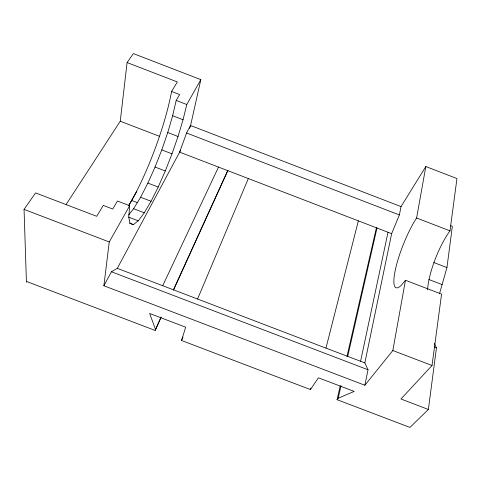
<?xml version="1.0" encoding="UTF-8"?>
<svg xmlns="http://www.w3.org/2000/svg" width="481" height="481" viewBox="0 0 481 481"><rect width="100%" height="100%" fill="white"/><g stroke="black" fill="none" stroke-linecap="round" stroke-linejoin="round"><path stroke-width="0.72" d="M26.437 282.185L24.05 209.385L35.6 192.923L96.723 216.306L103.259 205.399L112.734 209.031L117.424 201.01L129.684 205.706L128.764 217.208L130.092 223.515L133.381 224.603L138.257 220.827L144.3 212.8L151.076 201.268L158.195 187.049L165.29 170.965L172.006 153.83L178.03 136.472L183.051 119.745L186.784 104.515L200.824 79.642L133.369 53.589L127.08 62.548L120.256 121.218L66.204 204.359M434.553 343.224A89.562 27.76 -67.9 0 0 434.848 344.468L436.459 347.811L428.373 409.469L400.956 398.996L432.028 365.494L441.57 294.144L405.465 280.255L392.833 350.523L364.869 385.251L103.878 285.762L109.253 241.961L129.684 205.706M439.466 293.849L446.951 267.574L452.344 226.353L450.27 225.553M427.567 289.766A42.749 11.448 -68.1 0 1 449.994 230.856L456.95 178.559L425.823 166.54L401.052 206.596L399.362 214.929L391.648 233.664L364.826 362.908L368.013 369.757L364.869 385.251M405.465 280.255L401.202 285.365A42.773 9.199 -68.3 0 1 395.653 268.458A42.773 9.199 -68.3 0 1 416.606 218.001L425.823 166.54M364.826 362.908L360.582 361.267L388.017 232.263L179.635 152.14L117.292 268.362L111.442 271.777L103.878 285.762M200.824 79.642L190.566 125.523L189.55 128.289M428.373 409.469L409.95 427.411L337.061 399.693L338.173 398.238L341.005 385.816M347.667 356.595L376.99 228.006M337.061 399.693L340.247 385.774M346.957 356.469L376.461 227.543M128.655 214.935L133.616 208.706L140.608 197.258L147.877 183.093L155.05 167.033L161.784 149.898L167.749 132.522L172.655 115.735L176.196 100.433L179.629 94.553L171.603 91.456A90.187 17.929 -69.7 0 1 128.523 205.79M26.413 281.415L155.171 330.441L161.033 317.051M360.582 361.267L325.962 348.124L358.357 220.851M155.453 329.317L149.651 313.48L185.678 327.194L181.541 340.488L310.443 389.568L310.822 388.119M401.052 206.596L190.566 125.523L186.562 133.003L179.635 152.14L180.682 150.168M181.541 340.488L182.996 337.031M117.292 268.362L197.559 299.014L248.334 178.553M173.437 289.796L227.699 170.557M155.171 330.441L161.081 317.454M173.521 290.103L227.94 170.442M162.716 285.714L218.494 167.081M128.698 205.664L136.826 191.3M171.603 91.456L177.315 81.938L127.08 62.548M310.443 389.568L318.416 377.789L354.184 391.408L338.173 398.238M128.674 217.159L138.257 220.827M129.407 223.082L133.381 224.603M434.373 347.017L436.459 347.811M24.05 209.385L109.253 241.961M392.833 350.523L432.028 365.494M197.559 299.014L325.962 348.124M111.442 271.777L368.013 369.757M120.256 121.218L159.427 136.291M161.784 149.898L172.006 153.83M433.904 262.56L446.951 267.574M155.05 167.033L165.29 170.965M428.944 279.533L442.105 284.584M147.877 183.093L158.195 187.049M140.608 197.258L151.076 201.268M131.644 200.457L137.59 202.735M133.616 208.706L144.3 212.8M176.196 100.433L186.784 104.515M172.655 115.735L183.051 119.745M416.606 218.001L449.994 230.856M186.562 133.003L399.362 214.929M167.749 132.522L178.03 136.472M388.017 232.263L391.648 233.664"/></g></svg>
